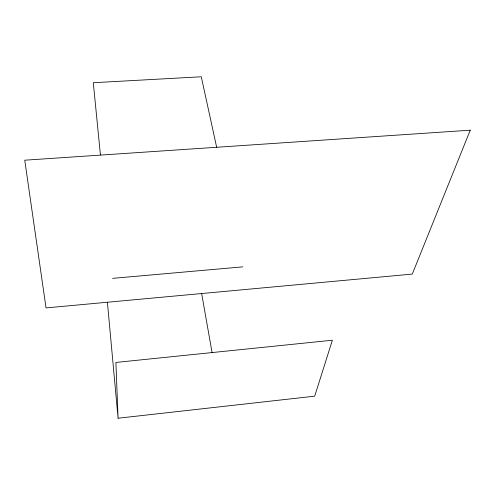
<?xml version="1.0" encoding="UTF-8"?>
<svg xmlns="http://www.w3.org/2000/svg" width="495" height="495" viewBox="0 0 495 495"><rect width="100%" height="100%" fill="white"/><g stroke="black" fill="none" stroke-linecap="round" stroke-linejoin="round"><path stroke-width="0.74" d="M118.076 418.226L314.702 396.173L332.374 340.22L115.898 362.445L118.076 418.226L107.403 302.266M112.619 278.357L242.779 266.854M216.754 147.677L201.273 76.775L93.295 82.721L100.417 154.836M201.644 293.516L212.101 352.718M470.25 130.185L412.286 274.088L46.035 307.909L24.75 160.201L470.25 130.185"/></g></svg>
